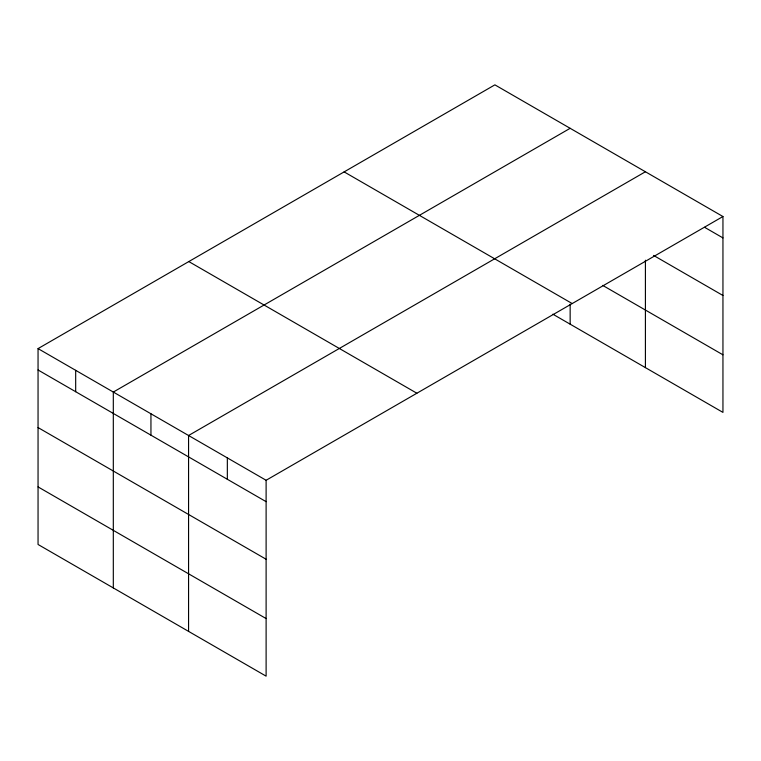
<?xml version="1.0" encoding="UTF-8"?>
<svg xmlns="http://www.w3.org/2000/svg" width="761" height="761" viewBox="0 0 761 761"><rect width="100%" height="100%" fill="white"/><g stroke="black" fill="none" stroke-linecap="round" stroke-linejoin="round"><path stroke-width="1.14" d="M722.95 216.524L494.888 84.852L38.05 348.605L38.05 544.476L266.112 676.149L266.112 480.277L722.95 216.524L722.95 412.395L552.857 314.188M570.151 128.305L113.313 392.058L113.313 587.93M645.414 171.758L188.566 435.511L188.566 631.383M704.581 227.301L722.95 237.908M653.575 255.43L722.95 295.487M602.693 285.385L722.95 354.816M344.134 171.891L572.196 303.563M188.804 261.565L416.866 393.237M38.05 348.605L266.112 480.277M38.05 369.989L266.112 501.661M38.05 427.568L266.112 559.24M38.05 486.897L266.112 618.569M645.414 260.214L645.414 367.63M570.151 304.2L570.151 324.176M227.339 457.894L227.339 479.278M150.944 413.784L150.944 435.168M75.681 370.331L75.681 391.715"/></g></svg>
